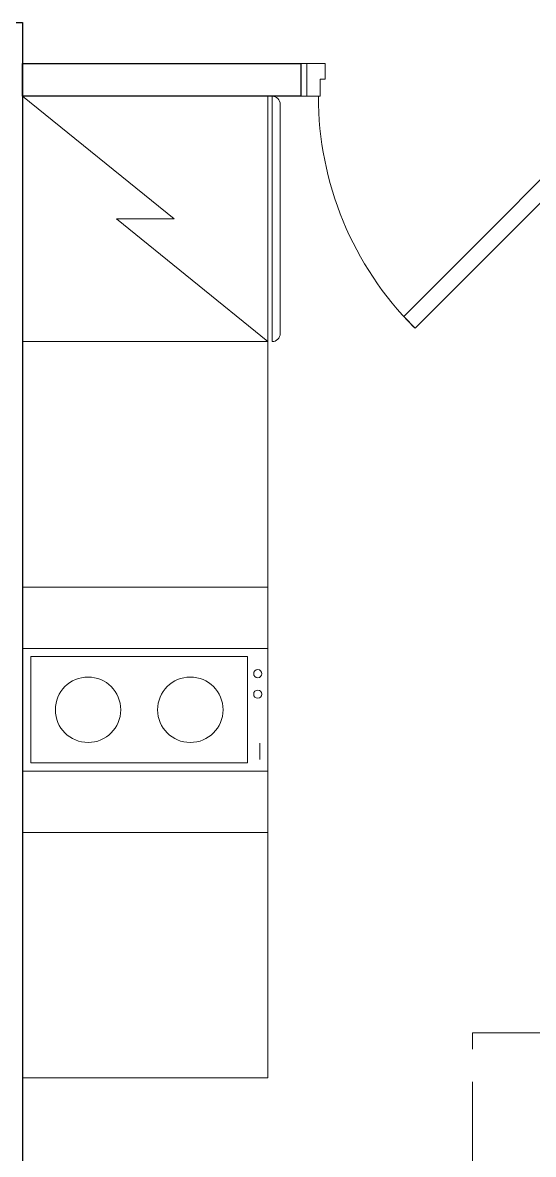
# Model space of a CAD drawing. Header units: millimetres. Extents: x 0 to 145404, y 0 to 194550.
# Drawn here: x 107275 to 108524, y 23340 to 26107 of the extents above; entities that cross this region are included whole.
import ezdxf

# ---------------------------------------------------------------- set-up
doc = ezdxf.new("R2010")
doc.units = ezdxf.units.MM
doc.linetypes.add('секция_тип 7 (18 уч)$0$GOST2.303 4', pattern=[7, 5, -2, 0])
for name, color, linetype, lineweight in [('АР - Двери', 126, 'Continuous', 9), ('АР - Монолит', 56, 'Continuous', 30), ('АР - Обор. - Холодильник', 42, 'Continuous', 9), ('АР - Оборуд', 252, 'Continuous', 0), ('АР - Перегородки 80', 32, 'Continuous', 30)]:
    doc.layers.add(name, color=color, linetype=linetype, lineweight=lineweight)
doc.layers.add('АР - мебель', color=7, linetype='Continuous', lineweight=9, true_color=0x787878)

# ---------------------------------------------------------------- blocks, each defined once
blk = doc.blocks.new('КРТД 1800х2000-900 раскладной')
at = {"layer": 'АР - мебель', "linetype": 'ByBlock'}
for p, q in [((-900, 900), (-900, 720)), ((-900, 900), (-100, 900)), ((-100, 900), (-59.9, 900)), ((-50.5, 894.3), (-59.9, 900)), ((-42.4, 875.5), (-50.5, 894.3)), ((-36.9, 846.5), (-42.4, 875.5)), ((-35.6, 825.1), (-36.9, 846.5)), ((-77.9, 776.8), (-76.2, 811.8)), ((-76.2, 811.8), (-77, 825.1)), ((-77, 825.1), (0, 825.1)), ((0, 720.1), (0, 825.1)), ((-83.1, 747), (-77.9, 776.8)), ((-890, 720), (-310.6, 720)), ((-70, 720), (-250.6, 720)), ((-100.4, 720.1), (-91, 727.1)), ((-91, 727.1), (-83.1, 747)), ((0, 720), (0, -720)), ((-920, 690), (-920, -690)), ((-280.6, 690), (-280.6, 30)), ((-280.6, 690), (-280.6, 30)), ((-180, 690), (-180, 30)), ((-40, 30), (-40, 690)), ((-250.6, 0), (-70, 0)), ((-70, 0), (-250.6, 0)), ((-310.6, 0), (-890, 0)), ((-890, 0), (-310.6, 0)), ((-280.6, -30), (-280.6, -690)), ((-280.6, -30), (-280.6, -690)), ((-180, -30), (-180, -690)), ((-40, -690), (-40, -30)), ((-900, -900), (-900, -720)), ((-310.6, -720), (-890, -720)), ((-250.6, -720), (-70, -720)), ((-91, -727.1), (-100.4, -720.1)), ((-83.1, -747), (-91, -727.1)), ((-77.9, -776.8), (-83.1, -747)), ((0, -825.1), (0, -720)), ((-76.2, -811.8), (-77.9, -776.8)), ((-77, -825.1), (-76.2, -811.8)), ((-77, -825.1), (0, -825.1)), ((-36.9, -846.5), (-35.6, -825.1)), ((-42.4, -875.5), (-36.9, -846.5)), ((-50.5, -894.3), (-42.4, -875.5)), ((-900, -900), (-100, -900)), ((-100, -900), (-59.9, -900)), ((-59.9, -900), (-50.5, -894.3))]:
    blk.add_line(p, q, dxfattribs=at)
at = {"layer": 'АР - мебель', "linetype": 'секция_тип 7 (18 уч)$0$GOST2.303 4', "ltscale": 40}
blk.add_lwpolyline([(-890, -720), (-2200, -720), (-2200, 720), (-900, 720)], dxfattribs=at)
at = {"layer": 'АР - мебель', "linetype": 'ByBlock'}
for centre, major_axis, start_param, end_param in [((-890, 690), (21.2, 21.2), 0.785381, 2.356177), ((-310.6, 690), (21.2, 21.2), -0.785416, 0.785381), ((-250.6, 690), (21.2, -21.2), 2.356177, 3.926973), ((-150, 690), (21.2, -21.2), 2.356177, 3.926973), ((-70, 690), (21.2, -21.2), 0.785381, 2.356177), ((-890, 30), (21.2, 21.2), 2.356177, 3.926973), ((-310.6, 30), (21.2, -21.2), 5.49777, 7.068566), ((-250.6, 30), (21.2, 21.2), 2.356177, 3.926973), ((-150, 30), (21.2, 21.2), 2.356177, 3.926973), ((-70, 30), (21.2, -21.2), 5.49777, 7.068566), ((-70, -30), (21.2, 21.2), -0.785416, 0.785381), ((-890, -30), (21.2, 21.2), 0.785381, 2.356177), ((-310.6, -30), (21.2, 21.2), -0.785416, 0.785381), ((-250.6, -30), (21.2, -21.2), 2.356177, 3.926973), ((-150, -30), (21.2, 21.2), 0.785381, 2.356177), ((-890, -690), (21.2, 21.2), 2.356177, 3.926973), ((-310.6, -690), (21.2, 21.2), 3.926973, 5.49777), ((-250.6, -690), (21.2, 21.2), 2.356177, 3.926973), ((-150, -690), (21.2, 21.2), 2.356177, 3.926973), ((-70, -690), (21.2, -21.2), 5.49777, 7.068566)]:
    blk.add_ellipse(centre, major_axis=major_axis, ratio=1, start_param=start_param, end_param=end_param, dxfattribs=at)
blk = doc.blocks.new('*U213')
at = {"ltscale": 100}
for p, q in [((15, -37.5), (15, 42.5)), ((15, 42.5), (60, 42.5)), ((60, 42.5), (60, 4.5)), ((885, 42.5), (840, 42.5)), ((840, 42.5), (840, 4.5)), ((885, -37.5), (885, 42.5)), ((60, 4.5), (48, 4.5)), ((48, 4.5), (48, -35.5)), ((840, 4.5), (852, 4.5)), ((852, 4.5), (852, -37.5)), ((46, -37.5), (15, -37.5)), ((852, -37.5), (885, -37.5))]:
    blk.add_line(p, q, dxfattribs=at)
for points in [[(15, 42.5), (0, 42.5), (0, -37.5), (15, -37.5)], [(885, 42.5), (900, 42.5), (900, -37.5), (885, -37.5)], [(54.4, -38.9), (82.7, -10.6), (648, -575.9), (619.7, -604.2)]]:
    blk.add_lwpolyline(points, close=True, dxfattribs=at)
blk.add_circle((48, -37.5), 2, dxfattribs=at)
blk.add_arc((56.7, -37.5), 800, 315.135, 0, dxfattribs=at)
blk = doc.blocks.new('холодильник')
at = {"layer": 'АР - Обор. - Холодильник'}
for p, q in [((0, 300), (0, -300)), ((600, 300), (0, 300)), ((600, -300), (600, 300)), ((610, 300), (610, -300)), ((610, 300), (610, 300)), ((630, -280), (630, 280)), ((0, -300), (600, -300)), ((610, -300), (610, -300))]:
    blk.add_line(p, q, dxfattribs=at)
blk.add_lwpolyline([(600, 300), (229.3, 0), (370.7, 0), (0, -300)], dxfattribs=at)
for centre, start, end in [((610, 280), 0, 90), ((610, -280), 270, 0)]:
    blk.add_arc(centre, 20, start, end, dxfattribs=at)
blk = doc.blocks.new('П23_300х600')
for p, q in [((-150, 0), (-150, 600)), ((-150, 600), (150, 600)), ((150, 600), (150, 0)), ((130, 580), (-130, 580)), ((-130, 580), (-130, 50)), ((130, 50), (130, 580)), ((-130, 50), (130, 50)), ((150, 0), (-150, 0))]:
    blk.add_line(p, q)
at = {"ltscale": 5}
blk.add_line((-81.9, 20), (-121.9, 20), dxfattribs=at)
for centre in [(0, 440), (0, 190)]:
    blk.add_circle(centre, 80)
for centre in [(38.1, 25), (88.1, 25)]:
    blk.add_circle(centre, 10, dxfattribs=at)
blk = doc.blocks.new('Блок 600 х 600')
at = {"layer": 'АР - мебель'}
blk.add_lwpolyline([(-600, 0), (0, 0), (0, 600), (-600, 600)], close=True, dxfattribs=at)
blk = doc.blocks.new('Квартира 1С 3500 тип 1')
at = {"layer": 'АР - Монолит'}
blk.add_lwpolyline([(0, -1900), (200, -1900), (200, -8150), (0, -8150)], close=True, dxfattribs=at)
at = {"layer": 'АР - Перегородки 80'}
blk.add_lwpolyline([(880, -2000), (880, -2080), (200, -2080), (200, -2000)], close=True, dxfattribs=at)
for name, p in [('Блок 600 х 600', (800, -3280)), ('Блок 600 х 600', (800, -3880)), ('Блок 600 х 600', (800, -4480)), ('КРТД 1800х2000-900 раскладной', (3500, -5090))]:
    blk.add_blockref(name, p)
at = {"layer": 'АР - Двери', "xscale": -1}
blk.add_blockref('*U213', (1780, -2042.5), dxfattribs=at)
at = {"layer": 'АР - Оборуд', "extrusion": (0, 0, -1), "zscale": -1, "rotation": 180}
blk.add_blockref('холодильник', (-200, -2380), dxfattribs=at)
at = {"layer": 'АР - Оборуд', "rotation": 90}
blk.add_blockref('П23_300х600', (800, -3580), dxfattribs=at)
blk = doc.blocks.new('H_Section_1')
at = {"rotation": 56.96711930257281}
blk.add_blockref('Квартира 1С 3500 тип 1', (3616.8, -7003.7), dxfattribs=at)

msp = doc.modelspace()

# ---------------------------------------------------------------- block references
at = {"rotation": 303.0328806974269}
msp.add_blockref('H_Section_1', (110975.5, 34857.2, 0), dxfattribs=at)

doc.saveas('drawing.dxf')
